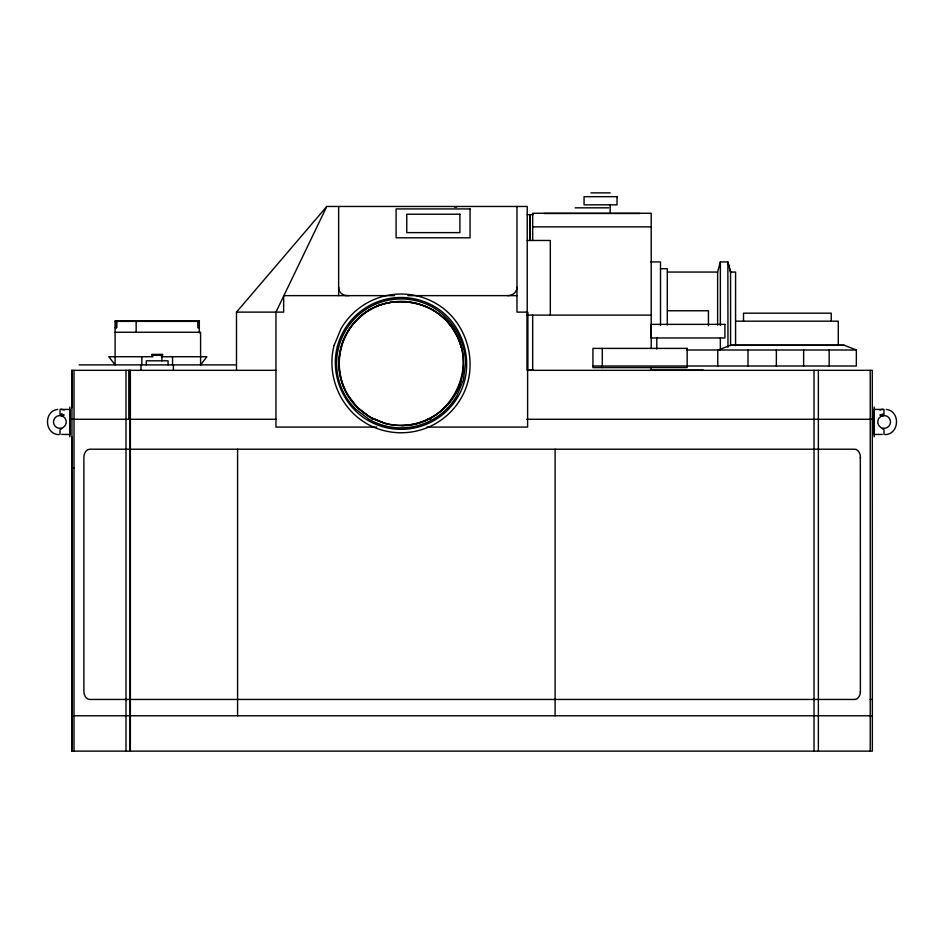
<?xml version="1.0" encoding="UTF-8"?>
<svg xmlns="http://www.w3.org/2000/svg" width="944" height="944" viewBox="0 0 944 944"><rect width="100%" height="100%" fill="white"/><g stroke="black" fill="none" stroke-linecap="round" stroke-linejoin="round"><path stroke-width="1.42" d="M61.879 415.891L61.879 414.18L60.015 414.18L60.015 409.425L70.139 409.425L70.139 434.5L61.82 434.405M173.401 370.331L173.401 364.891M860.385 692.035L860.326 455.822A8.166 5.888 -90 0 0 854.969 449.214L89.774 449.214A8.166 5.912 90 0 0 83.874 457.368L83.874 691.291A8.166 5.912 90 0 0 89.774 699.445L854.379 699.445M116.537 327.733L116.572 321.373L116.572 327.733L115.097 327.733M401.294 425.614C447.208 426.889 479.127 371.334 454.984 332.288C435.904 297.738 384.444 291 357.068 319.402A62.233 62.233 0 0 0 357.068 407.419L369.965 417.307L385.4 423.573C412.032 430.464 441.497 418.133 455.303 394.332A62.233 62.233 0 0 0 455.091 332.099C435.892 297.702 384.385 291.071 357.139 319.556L357.068 319.638A62.233 62.233 0 0 0 347.522 394.745L357.446 407.572L370.367 417.413L385.4 423.573M338.636 287.07L338.872 289.714A9.251 8.177 0 0 0 345.41 295.496L348.997 295.637M860.397 458.111L860.397 457.356M61.549 428.128A6.407 6.407 0 0 1 53.489 421.944A6.407 6.407 0 0 1 61.549 415.749L61.879 414.18L63.826 414.959L63.095 416.398A6.407 6.407 0 0 1 63.095 427.49L60.015 429.909L60.015 434.5M730.573 345.646L730.573 272.061L727.859 261.936L720.343 261.936L717.629 272.061L717.629 325.031M71.779 436.907L71.779 751.129L872.35 751.129L872.303 370.331L527.224 370.331L527.224 206.465L326.789 206.465L275.955 312.122L275.955 427.089L376.715 427.089M881.448 415.407L880.905 416.398A6.407 6.407 0 0 0 880.905 427.49L884.021 429.945L883.985 434.5M236.496 370.485L236.496 312.122L326.789 206.465M884.103 415.537L880.905 416.398L880.174 414.959L883.985 414.18L883.985 409.425L873.861 409.425L873.861 434.5L882.18 434.417M718.419 350L730.597 345.197L844.16 345.197L856.35 350L856.35 366.012L592.938 366.012M59.897 415.537L63.826 414.959M57.678 409.389C43.436 411.265 44.451 434.039 58.799 434.641M879.761 409.956L883.006 409.248M885.201 434.641C899.549 434.039 900.564 411.265 886.322 409.389M507.742 295.637L510.138 295.354A9.251 8.177 0 0 0 516.675 289.572L516.97 287.318M854.414 699.445L855.63 699.351A8.166 5.888 -90 0 0 860.09 694.017L860.385 691.586M590.92 192.871L610.178 192.871M454.489 207.007L456.66 207.007M575.191 207.833L608.703 207.833M543.85 213.486L640.032 213.486M527.224 214.63L533.089 214.63M532.676 226.867L651.218 226.867M527.224 240.472L550.317 240.472L550.317 315.107M650.77 261.936L660.505 261.936L660.505 325.338M660.505 268.721L667.302 268.721L667.302 325.019M667.302 272.061L717.629 272.061M730.573 272.061L735.577 272.061L735.577 345.646M394.568 295.637L283.66 295.637L283.66 312.122L236.496 312.122M407.796 295.637L516.97 295.637M667.502 310.765L708.437 310.765L708.437 325.727M426.9 427.089L527.613 427.089L527.613 312.122L516.97 312.122L516.97 206.465M527.224 315.107L651.218 315.107M736.473 321.184L838.284 321.184L838.284 345.197M115.097 321.373L199.302 321.373M199.337 327.733L197.827 327.733L197.827 321.373M115.097 332.253L200.588 332.253L200.588 364.891L206.854 356.726L161.282 356.726M730.597 345.303L844.16 345.303M686.536 350L856.35 350M151.724 354.389L162.687 354.389M151.724 355.263L162.687 355.263M152.987 356.726L108.831 356.726L115.097 364.891L115.097 320.83L199.337 320.83L199.302 332.831M79.131 364.891L235.268 364.891M533.065 370.001L527.613 370.331M650.192 370.154L703.28 370.154M275.955 370.331L71.779 370.331L71.779 407.773M71.791 419.289L276.226 419.289M371.995 419.289L374.945 419.289M427.561 419.289L430.511 419.289M526.705 419.289L872.35 419.289M71.886 468.248L74.021 468.248M870.226 699.445L872.35 699.445M71.779 715.776L872.35 715.776M60.994 409.248L64.239 409.956M880.174 414.959L882.451 415.749A6.407 6.407 0 0 1 890.511 421.944A6.407 6.407 0 0 1 882.451 428.128M61.549 415.749L63.095 416.398L62.552 415.407M730.573 272.12L727.859 261.936L727.966 347.191M882.451 415.749L882.121 414.18L882.121 415.891M874.179 407.053L874.179 436.824M870.226 370.331L870.226 751.129M831.239 321.184L831.239 313.184L743.518 313.184L743.518 321.184M829.162 350L829.162 366.012M818.365 370.331L818.365 751.129M814.023 370.331L814.023 751.129M803.639 350L803.639 366.012M776.369 350L776.369 366.012M748.002 350L748.002 366.012M720.343 261.936L720.343 325.338M720.343 337.893L720.343 349.905M717.759 350L717.759 366.012M656.788 337.964L656.788 349.02M651.218 348.537L651.218 213.273L532.676 213.273L532.676 240.472M651.218 367.428L651.218 370.331M610.178 204.836L610.178 213.226M602.307 348.395L602.307 367.605M555.096 449.214L555.096 715.776M532.676 315.107L532.676 370.331M530.198 214.63L530.198 240.472M529.714 214.63L529.714 240.472M527.554 312.122L527.554 370.909M338.636 206.465L338.636 295.637M237.581 449.214L237.581 715.776M172.54 356.726L172.54 364.891M168.079 364.891L168.079 360.809L146.32 360.809L146.32 364.891M161.908 354.389L161.908 360.809M141.86 356.726L141.86 364.891M140.975 364.891L140.975 370.331M136.148 321.373L136.148 332.253M130.366 370.331L130.366 751.129M129.717 370.331L129.717 751.129M128.809 370.331L128.809 419.289M126.012 370.331L126.012 751.129M74.021 370.331L74.021 751.129M71.933 370.331L71.933 751.129M69.821 407.053L69.821 436.824M461.203 379.453A62.021 62.021 0 0 1 365.729 414.215A62.021 62.021 0 0 1 365.729 312.606A62.021 62.021 0 0 1 461.203 347.357M378.532 305.396A62.233 62.233 0 0 1 381.093 304.464M334.082 345.457C326.317 375.122 339.934 407.997 366.402 423.478A69.36 69.36 0 0 0 461.144 398.085C479.906 366.06 468.023 321.703 435.762 303.343A69.36 69.36 0 0 0 341.008 328.724L334.082 345.457M337.397 346.342C330.011 374.532 342.955 405.79 368.113 420.505A65.938 65.938 0 0 0 458.182 396.374C476.012 365.918 464.719 323.757 434.051 306.304A65.938 65.938 0 0 0 337.397 346.342M465.545 363.405L463.351 380.09L456.908 395.642A64.463 64.463 0 0 1 368.844 419.23L355.499 408.988A64.463 64.463 0 0 1 433.308 307.579C452.778 319.261 465.156 340.713 465.545 363.405M617.034 196.682L584.065 196.682L584.065 204.836L617.034 204.836L617.034 196.682M470.053 208.931L396.091 208.931L396.091 237.805L470.053 237.805L470.053 208.931M459.905 214.217L406.758 214.217L406.758 232.625L459.905 232.625L459.905 214.217M724.909 324.358L651.03 324.358L651.03 337.964L724.909 337.964L724.909 324.358M687.161 348.395L592.938 348.395L592.938 367.605L687.161 367.605L687.161 348.395"/></g></svg>
